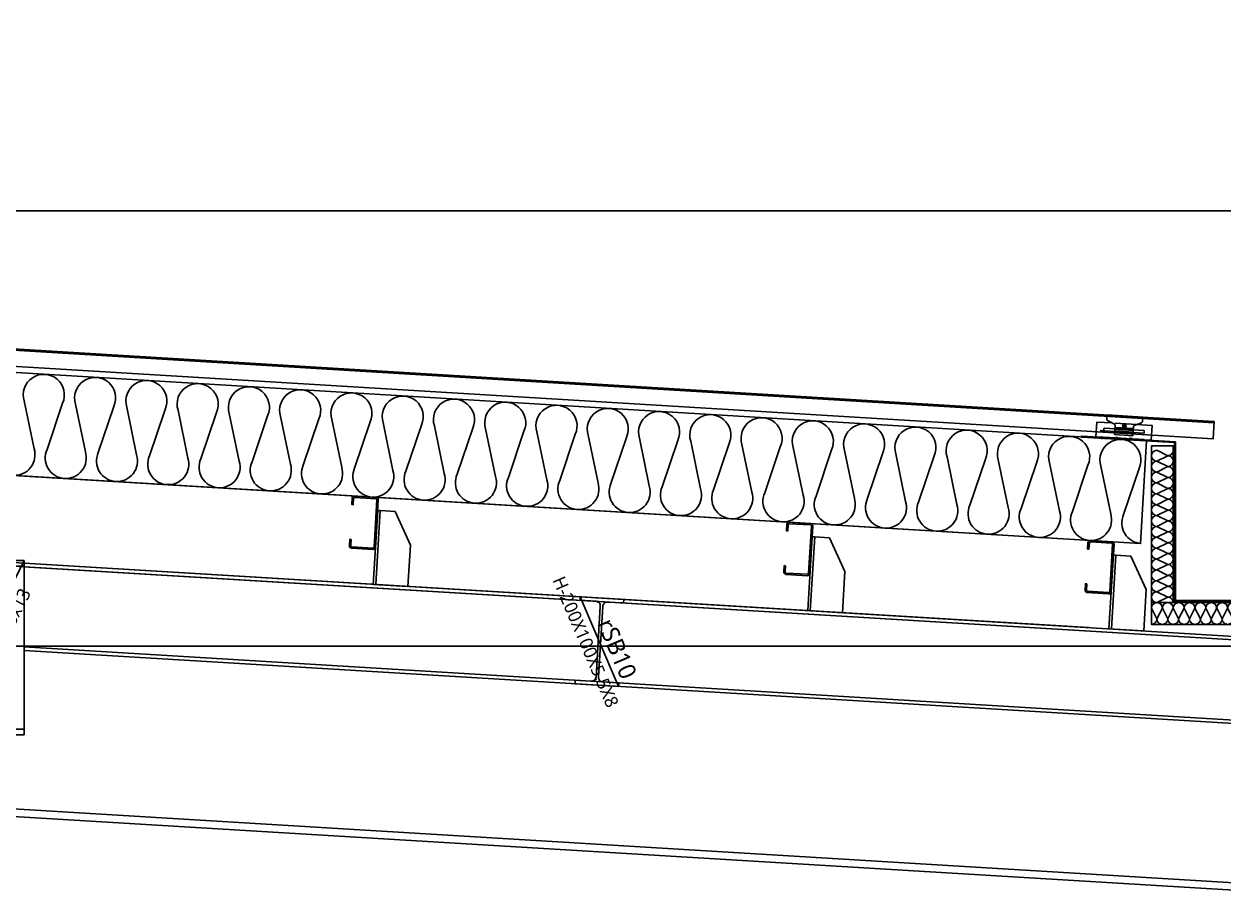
# Model space of a CAD drawing. Header units: millimetres. Extents: x 0 to 672800, y 0 to 118800.
# Drawn here: x 547217 to 549972, y 77421 to 79424 of the extents above; entities that cross this region are included whole.
import ezdxf
from ezdxf.enums import TextEntityAlignment as Align

# ---------------------------------------------------------------- set-up
doc = ezdxf.new("R2010")
doc.units = ezdxf.units.MM
doc.header["$LTSCALE"] = 200
doc.linetypes.add('CEN-GAUN', pattern=[32.2, 30, -1, 0.2, -1])
doc.linetypes.add('HIDDEN', pattern=[0.375, 0.25, -0.125])
doc.layers.get('DEFPOINTS').update_dxf_attribs({"color": 137})
for name, color, linetype in [('0-S-col', 4, 'Continuous'), ('01외벽패널', 3, 'Continuous'), ('09GIRDER', 2, 'Continuous'), ('8ELE', 8, 'Continuous'), ('A-ELE-9', 9, 'Continuous'), ('A-STL4', 4, 'Continuous'), ('CEN', 1, 'CEN-GAUN'), ('ELE-6', 6, 'Continuous'), ('ELE-8', 8, 'Continuous'), ('HAT-INS', 252, 'Continuous'), ('Insul', 252, 'Continuous'), ('PANEL', 6, 'Continuous'), ('S-253', 252, 'Continuous'), ('STEEL-E', 6, 'Continuous'), ('SYP_BOLT', 9, 'Continuous'), ('SYP_FLASHING', 5, 'Continuous'), ('SYP_INSUL', 252, 'Continuous'), ('SYP_WINDOW', 4, 'Continuous')]:
    doc.layers.add(name, color=color, linetype=linetype)
doc.styles.add('스타일1', font='malgun.ttf')

# ---------------------------------------------------------------- blocks, each defined once
blk = doc.blocks.new('RSBS')
at = {"layer": 'SYP_WINDOW', "color": 250}
for p, q in [((0, 0), (3, 3)), ((1, 0), (4, 3)), ((2, 0), (4.9, 3)), ((3, 0), (5.9, 3)), ((3.9, 0), (6.9, 3)), ((4.9, 0), (7.9, 3)), ((5.9, 0), (8.9, 3)), ((6.9, 0), (9.9, 3)), ((7.9, 0), (10.8, 3)), ((8.9, 0), (11.8, 3)), ((9.8, 0), (12.8, 3))]:
    blk.add_line(p, q, dxfattribs=at)
blk = doc.blocks.new('PURLIN-120x60')
at = {"layer": 'A-ELE-9', "linetype": 'ByBlock'}
for p, q in [((-40, 170), (-80, 95)), ((-6, 170), (-40, 170)), ((-6, 170), (-6, 0)), ((0, 170), (0, 0)), ((-80, 95), (-80, 0)), ((0, 0), (-80, 0))]:
    blk.add_line(p, q, dxfattribs=at)
at = {"layer": 'A-ELE-9'}
blk.add_line((0, 170), (-6, 170), dxfattribs=at)
at = {"layer": 'A-STL4'}
blk.add_lwpolyline([(56.8, 100), (60, 100), (60, 85.4, -0.414214), (54.6, 80), (5.5, 80, -0.414214), (0, 85.4), (0, 194.6, -0.414214), (5.5, 200), (54.6, 200, -0.414214), (60, 194.6), (60, 180), (56.8, 180), (56.8, 194.3, 0.414214), (54.3, 196.8), (5.8, 196.8, 0.414214), (3.2, 194.3), (3.2, 85.7, 0.414214), (5.8, 83.2), (54.3, 83.2, 0.414214), (56.8, 85.7)], format="xyb", close=True, dxfattribs=at)
blk = doc.blocks.new('stud-12')
at = {"layer": 'ELE-8'}
for p, q in [((29753.7, 200), (14794.6, 200)), ((29647, 0), (14806.7, 0))]:
    blk.add_line(p, q, dxfattribs=at)
at = {"rotation": 359.9999999996471}
for p, xscale in [((28000, 0), -0.9999999999999999), ((29000, 0), -0.9999999999999999), ((29693.3, 0), -1)]:
    blk.add_blockref('PURLIN-120x60', p, dxfattribs=dict(at, xscale=xscale))
blk = doc.blocks.new('클립-2')
at = {"layer": 'SYP_BOLT', "color": 251}
for p, q in [((-41, 52.2), (41, 52.2)), ((-41, 52.2), (-41, 42.1)), ((-39.2, 39.4), (-22.8, 32)), ((-21, 29.3), (-21, 8.2)), ((21, 29.3), (21, 8.2)), ((22.8, 32), (39.2, 39.4)), ((41, 52.2), (41, 42.1)), ((-34.5, 0), (-34.5, 1.2)), ((-28.5, 0), (-28.5, 1.2)), ((21, 8.2), (-21, 8.2)), ((-3.5, 8.2), (-3.5, 8.2)), ((-3.5, 0), (-3.5, 1.2)), ((-0.5, 8.2), (-0.5, 8.2)), ((2.5, 8.2), (2.5, 8.2)), ((2.5, 0), (2.5, 1.2)), ((28.5, 0), (28.5, 1.2)), ((34.5, 0), (34.5, 1.2))]:
    blk.add_line(p, q, dxfattribs=at)
for points in [[(-28.6, 34.6), (-63.5, 34.6), (-63.5, 0.6), (-47, 0.6)], [(47, 0.6), (63.5, 0.6), (63.5, 34.6), (28.6, 34.6)], [(-21, 20.6), (21, 20.6)], [(21, 16.6), (-21, 16.6)]]:
    blk.add_lwpolyline(points, dxfattribs=at)
at = {"layer": 'SYP_BOLT', "color": 251, "linetype": 'HIDDEN'}
for points in [[(-28.6, 34.6), (28.6, 34.6)], [(-21, 24.6), (21, 24.6)], [(21, 21.6), (-21, 21.6)], [(21, 15.6), (-21, 15.6)], [(21, 12.6), (-21, 12.6)]]:
    blk.add_lwpolyline(points, dxfattribs=at)
at = {"layer": 'SYP_BOLT', "color": 251}
blk.add_lwpolyline([(-47, 1.2), (47, 1.2), (47, 0), (-47, 0)], close=True, dxfattribs=at)
for points in [[(-21, 15.6), (-45.5, 15.6, -0.414214), (-46.5, 16.6), (-46.5, 20.6, -0.414214), (-45.5, 21.6), (-21, 21.6)], [(-18, 1.2), (-18, 1.2, -0.414214), (-17, 2.2), (-15, 2.2, -0.414214), (-14, 1.2), (-14, 1.2)], [(14, 1.2), (14, 1.2, -0.414214), (15, 2.2), (17, 2.2, -0.414214), (18, 1.2), (18, 1.2)], [(21, 21.6), (45.5, 21.6, -0.414214), (46.5, 20.6), (46.5, 16.6, -0.414214), (45.5, 15.6), (21, 15.6)]]:
    blk.add_lwpolyline(points, format="xyb", dxfattribs=at)
for radius in [4, 2]:
    blk.add_circle((0, 29.1), radius, dxfattribs=at)
for centre, start, end in [((-38, 42.1), 180, 245.7723), ((-24, 29.3), 0, 65.7723), ((24, 29.3), 114.2277, 180), ((38, 42.1), 294.2277, 0)]:
    blk.add_arc(centre, 3, start, end, dxfattribs=at)
blk = doc.blocks.new('*U463')
for p, q in [((80, 387), (0, 387)), ((120, 387), (200, 387)), ((96, 371), (96, 29)), ((104, 371), (104, 29)), ((80, 13), (0, 13)), ((120, 13), (200, 13))]:
    blk.add_line(p, q)
for points in [[(200, 387), (200, 400), (0, 400), (0, 387)], [(0, 13), (0, 0), (200, 0), (200, 13)]]:
    blk.add_lwpolyline(points)
for centre, start, end in [((80, 371), 0, 90), ((120, 371), 90, 180), ((80, 29), 270, 0), ((120, 29), 180, 270)]:
    blk.add_arc(centre, 16, start, end)
blk = doc.blocks.new('SG-rSB11')
at = {"layer": 'DEFPOINTS'}
blk.add_line((-100, -400), (100, 0), dxfattribs=at)
blk.add_lwpolyline([(-100, 0), (100, 0), (100, -400), (-100, -400)], close=True, dxfattribs=at)
at = {"layer": '09GIRDER'}
blk.add_blockref('*U463', (-100, -400), dxfattribs=at)
at = {"layer": 'DEFPOINTS', "style": '스타일1'}
for s, height, p in [('H-400x200x8x13', 30, (35.1, -203.1)), ('rSB11', 40, (-77.4, -283.2, 0))]:
    blk.add_text(s, height=height, rotation=63.3193, dxfattribs=at).set_placement(p, align=Align.MIDDLE_CENTER)
blk = doc.blocks.new('*U280')
at = {"layer": 'HAT-INS'}
for points in [[(0, 0, 0.414214), (0.25, 0.25), (0, 0.75, -1), (0.5, 0.75), (0.25, 0.25, 0.414214), (0.5, 0)], [(0.5, 0, 0.414214), (0.75, 0.25), (0.5, 0.75, -1), (1, 0.75), (0.75, 0.25, 0.414214), (1, 0)], [(1, 0, 0.414214), (1.25, 0.25), (1, 0.75, -1), (1.5, 0.75), (1.25, 0.25, 0.414214), (1.5, 0)], [(1.5, 0, 0.414214), (1.75, 0.25), (1.5, 0.75, -1), (2, 0.75), (1.75, 0.25, 0.414214), (2, 0)], [(2, 0, 0.414214), (2.25, 0.25), (2, 0.75, -1), (2.5, 0.75), (2.25, 0.25, 0.414214), (2.5, 0)], [(2.5, 0, 0.414214), (2.75, 0.25), (2.5, 0.75, -1), (3, 0.75), (2.75, 0.25, 0.414214), (3, 0)], [(3, 0, 0.414214), (3.25, 0.25), (3, 0.75, -1), (3.5, 0.75), (3.25, 0.25, 0.414214), (3.5, 0)], [(3.5, 0, 0.414214), (3.75, 0.25), (3.5, 0.75, -1), (4, 0.75), (3.75, 0.25, 0.414214), (4, 0)], [(4, 0, 0.414214), (4.25, 0.25), (4, 0.75, -1), (4.5, 0.75), (4.25, 0.25, 0.414214), (4.5, 0)], [(4.5, 0, 0.414214), (4.75, 0.25), (4.5, 0.75, -1), (5, 0.75), (4.75, 0.25, 0.414214), (5, 0)], [(5, 0, 0.414214), (5.25, 0.25), (5, 0.75, -1), (5.5, 0.75), (5.25, 0.25, 0.414214), (5.5, 0)], [(5.5, 0, 0.414214), (5.75, 0.25), (5.5, 0.75, -1), (6, 0.75), (5.75, 0.25, 0.414214), (6, 0)], [(6, 0, 0.414214), (6.25, 0.25), (6, 0.75, -1), (6.5, 0.75), (6.25, 0.25, 0.414214), (6.5, 0)], [(6.5, 0, 0.414214), (6.75, 0.25), (6.5, 0.75, -1), (7, 0.75), (6.75, 0.25, 0.414214), (7, 0)]]:
    blk.add_lwpolyline(points, format="xyb", dxfattribs=at)
blk = doc.blocks.new('*U278')
at = {"layer": 'HAT-INS'}
for points in [[(0, 0, 0.414214), (0.25, 0.25), (0, 0.75, -1), (0.5, 0.75), (0.25, 0.25, 0.414214), (0.5, 0)], [(0.5, 0, 0.414214), (0.75, 0.25), (0.5, 0.75, -1), (1, 0.75), (0.75, 0.25, 0.414214), (1, 0)], [(1, 0, 0.414214), (1.25, 0.25), (1, 0.75, -1), (1.5, 0.75), (1.25, 0.25, 0.414214), (1.5, 0)], [(1.5, 0, 0.414214), (1.75, 0.25), (1.5, 0.75, -1), (2, 0.75), (1.75, 0.25, 0.414214), (2, 0)], [(2, 0, 0.414214), (2.25, 0.25), (2, 0.75, -1), (2.5, 0.75), (2.25, 0.25, 0.414214), (2.5, 0)], [(2.5, 0, 0.414214), (2.75, 0.25), (2.5, 0.75, -1), (3, 0.75), (2.75, 0.25, 0.414214), (3, 0)], [(3, 0, 0.414214), (3.25, 0.25), (3, 0.75, -1), (3.5, 0.75), (3.25, 0.25, 0.414214), (3.5, 0)], [(3.5, 0, 0.414214), (3.75, 0.25), (3.5, 0.75, -1), (4, 0.75), (3.75, 0.25, 0.414214), (4, 0)], [(4, 0, 0.414214), (4.25, 0.25), (4, 0.75, -1), (4.5, 0.75), (4.25, 0.25, 0.414214), (4.5, 0)], [(4.5, 0, 0.414214), (4.75, 0.25), (4.5, 0.75, -1), (5, 0.75), (4.75, 0.25, 0.414214), (5, 0)], [(5, 0, 0.414214), (5.25, 0.25), (5, 0.75, -1), (5.5, 0.75), (5.25, 0.25, 0.414214), (5.5, 0)], [(5.5, 0, 0.414214), (5.75, 0.25), (5.5, 0.75, -1), (6, 0.75), (5.75, 0.25, 0.414214), (6, 0)], [(6, 0, 0.414214), (6.25, 0.25), (6, 0.75, -1), (6.5, 0.75), (6.25, 0.25, 0.414214), (6.5, 0)], [(6.5, 0, 0.414214), (6.75, 0.25), (6.5, 0.75, -1), (7, 0.75), (6.75, 0.25, 0.414214), (7, 0)], [(7, 0, 0.414214), (7.25, 0.25), (7, 0.75, -1), (7.5, 0.75), (7.25, 0.25, 0.414214), (7.5, 0)], [(7.5, 0, 0.414214), (7.75, 0.25), (7.5, 0.75, -1), (8, 0.75), (7.75, 0.25, 0.414214), (8, 0)], [(8, 0, 0.414214), (8.25, 0.25), (8, 0.75, -1), (8.5, 0.75), (8.25, 0.25, 0.414214), (8.5, 0)], [(8.5, 0, 0.414214), (8.75, 0.25), (8.5, 0.75, -1), (9, 0.75), (8.75, 0.25, 0.414214), (9, 0)], [(9, 0, 0.414214), (9.25, 0.25), (9, 0.75, -1), (9.5, 0.75), (9.25, 0.25, 0.414214), (9.5, 0)], [(9.5, 0, 0.414214), (9.75, 0.25), (9.5, 0.75, -1), (10, 0.75), (9.75, 0.25, 0.414214), (10, 0)]]:
    blk.add_lwpolyline(points, format="xyb", dxfattribs=at)

msp = doc.modelspace()

# ---------------------------------------------------------------- linework, layer by layer
at = {"layer": '0-S-col', "color": 8}
for p, q in [((550366.7, 77986.9), (534849.5, 78925.2)), ((550217.2, 77438), (537517.2, 78205.9)), ((550234.6, 77994.9), (547228.3, 78176.7)), ((550217.2, 77811.7), (547217.2, 77993)), ((550217.2, 77803.6), (547217.2, 77985))]:
    msp.add_line(p, q, dxfattribs=at)
at = {"layer": '01외벽패널'}
msp.add_lwpolyline([(534850, 79370), (549796.1, 78466.3), (549781.9, 78230.7), (534850, 79133.5)], dxfattribs=at)
at = {"layer": '8ELE'}
msp.add_line((541947.3, 78994.9), (550267.2, 78994.9), dxfattribs=at)
at = {"layer": 'CEN'}
msp.add_line((532433.9, 77994.9), (554537.6, 77994.9), dxfattribs=at)
at = {"layer": 'DEFPOINTS'}
msp.add_line((548582.7, 77902.5), (548494.9, 78108.1), dxfattribs=at)
msp.add_lwpolyline([(548582.7, 77902.5), (548583.2, 77910.5), (548547, 77912.6, -0.414214), (548536.7, 77924.3), (548546.5, 78086, -0.414214), (548558.1, 78096.3), (548594.3, 78094.1), (548594.8, 78102.1), (548494.9, 78108.1), (548494.5, 78100.2), (548530.6, 78098, -0.414214), (548541, 78086.3), (548531.2, 77924.6, -0.414214), (548519.5, 77914.3), (548483.4, 77916.5), (548482.9, 77908.5)], format="xyb", close=True, dxfattribs=at)
at = {"layer": 'ELE-6'}
msp.add_lwpolyline([(534850, 79384), (549948.8, 78471.1), (549951, 78511), (534850, 79424.1)], dxfattribs=at)
at = {"layer": 'Insul'}
msp.add_lwpolyline([(549783.5, 78230.6, -0.524856), (549743.3, 78297.1), (549779, 78403.2, 1.449198), (549690.9, 78408.5), (549713.6, 78298.9, -0.524856), (549665.7, 78237.7, -0.524856), (549625.5, 78304.2), (549661.2, 78410.3, 1.449198), (549573.1, 78415.7), (549595.8, 78306, -0.524856), (549547.9, 78244.8, -0.524856), (549507.7, 78311.3), (549543.5, 78417.5, 1.449198), (549455.3, 78422.8), (549478, 78313.1, -0.524856), (549430.1, 78252, -0.524856), (549389.9, 78318.5), (549425.7, 78424.6, 1.449198), (549337.6, 78429.9), (549360.3, 78320.3, -0.524856), (549312.3, 78259.1, -0.524856), (549272.1, 78325.6), (549307.9, 78431.7, 1.449198), (549219.8, 78437), (549242.5, 78327.4, -0.524856), (549194.6, 78266.2, -0.524856), (549154.4, 78332.7), (549190.1, 78438.8, 1.449198), (549102, 78444.2), (549124.7, 78334.5, -0.524856), (549076.8, 78273.3, -0.524856), (549036.6, 78339.8), (549072.3, 78445.9, 1.449198), (548984.2, 78451.3), (549006.9, 78341.6, -0.524856), (548959, 78280.4, -0.524856), (548918.8, 78346.9), (548954.5, 78453.1, 1.449198), (548866.4, 78458.4), (548889.1, 78348.7, -0.524856), (548841.2, 78287.6, -0.524856), (548801, 78354.1), (548836.7, 78460.2, 1.449198), (548748.6, 78465.5), (548771.3, 78355.9, -0.524856), (548723.4, 78294.7, -0.524856), (548683.2, 78361.2), (548719, 78467.3, 1.449198), (548630.9, 78472.6), (548653.5, 78363, -0.524856), (548605.6, 78301.8, -0.524856), (548565.4, 78368.3), (548601.2, 78474.4, 1.449198), (548513.1, 78479.8), (548535.8, 78370.1, -0.524856), (548487.8, 78308.9, -0.524856), (548447.7, 78375.4), (548483.4, 78481.6, 1.449198), (548395.3, 78486.9), (548418, 78377.2, -0.524856), (548370.1, 78316.1, -0.524856), (548329.9, 78382.6), (548365.6, 78488.7, 1.449198), (548277.5, 78494), (548300.2, 78384.4, -0.524856), (548252.3, 78323.2, -0.524856), (548212.1, 78389.7), (548247.8, 78495.8, 1.449198), (548159.7, 78501.1), (548182.4, 78391.5, -0.524856), (548134.5, 78330.3, -0.524856), (548094.3, 78396.8), (548130, 78502.9, 1.449198), (548041.9, 78508.3), (548064.6, 78398.6, -0.524856), (548016.7, 78337.4, -0.524856), (547976.5, 78403.9), (548012.2, 78510, 1.449198), (547924.1, 78515.4), (547946.8, 78405.7, -0.524856), (547898.9, 78344.5, -0.524856), (547858.7, 78411), (547894.5, 78517.2, 1.449198), (547806.4, 78522.5), (547829, 78412.8, -0.524856), (547781.1, 78351.7, -0.524856), (547740.9, 78418.2), (547776.7, 78524.3, 1.449198), (547688.6, 78529.6), (547711.3, 78420, -0.524856), (547663.4, 78358.8, -0.524856), (547623.2, 78425.3), (547658.9, 78531.4, 1.449198), (547570.8, 78536.7), (547593.5, 78427.1, -0.524856), (547545.6, 78365.9, -0.524856), (547505.4, 78432.4), (547541.1, 78538.5, 1.449198), (547453, 78543.9), (547475.7, 78434.2, -0.524856), (547427.8, 78373, -0.524856), (547387.6, 78439.5), (547423.3, 78545.7, 1.449198), (547335.2, 78551), (547357.9, 78441.3, -0.524856), (547310, 78380.1, -0.524856), (547269.8, 78446.7), (547305.5, 78552.8, 1.449198), (547217.4, 78558.1), (547240.1, 78448.4, -0.524856), (547192.2, 78387.3, -0.524856)], format="xyb", dxfattribs=at)
at = {"layer": 'PANEL', "ltscale": 3}
for points in [[(549807.2, 78454.9), (549807.2, 78094.9), (549857.2, 78094.9), (549857.2, 78454.9)], [(550317.2, 78094.9), (549807.2, 78094.9), (549807.2, 78044.9), (550317.2, 78044.9)]]:
    msp.add_lwpolyline(points, close=True, dxfattribs=at)
at = {"layer": 'STEEL-E'}
for p, q in [((550367.2, 77994.9), (534850, 78933.2)), ((550217.2, 77420.9), (537517.2, 78188.8))]:
    msp.add_line(p, q, dxfattribs=at)
at = {"layer": 'SYP_FLASHING'}
msp.add_lwpolyline([(549862.2, 78464.3), (549862.2, 78099.9), (550262.2, 78099.9), (550262.2, 78486), (550264.2, 78486), (550264.2, 78097.9), (549860.2, 78097.9), (549860.2, 78462.4), (549647, 78475.3), (549647.1, 78477.3)], close=True, dxfattribs=at)
at = {"layer": 'SYP_INSUL'}
msp.add_line((549950.9, 78508), (534850, 79421.1), dxfattribs=at)

# ---------------------------------------------------------------- block references
at = {"layer": 'HAT-INS', "xscale": 50.00000000000009, "yscale": 50.00000000000009, "zscale": 50.00000000000009, "rotation": 90}
msp.add_blockref('*U280', (549857.2, 78094.9), dxfattribs=at)
at = {"layer": 'HAT-INS', "xscale": 50, "yscale": 50, "zscale": 50}
msp.add_blockref('*U278', (549807.2, 78044.9), dxfattribs=at)
at = {"layer": 'PANEL', "rotation": 356.5398167710138}
msp.add_blockref('stud-12', (520070.3, 79826.8), dxfattribs=at)
at = {"layer": 'S-253'}
msp.add_blockref('SG-rSB11', (547117.2, 78191.4), dxfattribs=at)
at = {"layer": 'SYP_BOLT', "xscale": -1, "rotation": 356.5398167710065}
msp.add_blockref('클립-2', (549743.1, 78471.3), dxfattribs=at)
at = {"layer": 'SYP_WINDOW', "color": 251, "xscale": -1}
for p, rotation in [((549702, 78487.1), 355.2137113700072), ((549761.8, 78482.1), 355.2137113700072), ((549701.1, 78471), 356.5392236333929), ((549761, 78467.4), 356.5392236333929)]:
    msp.add_blockref('RSBS', p, dxfattribs=dict(at, rotation=rotation))

# ---------------------------------------------------------------- texts
at = {"layer": 'DEFPOINTS', "style": '스타일1'}
for s, height, p in [('H-200X100X5.5X8', 30, (548507.5, 78004.8)), ('rSB10', 40, (548579.9, 77989.1, 0))]:
    msp.add_text(s, height=height, rotation=293.1049, dxfattribs=at).set_placement(p, align=Align.MIDDLE_CENTER)

doc.saveas('drawing.dxf')
